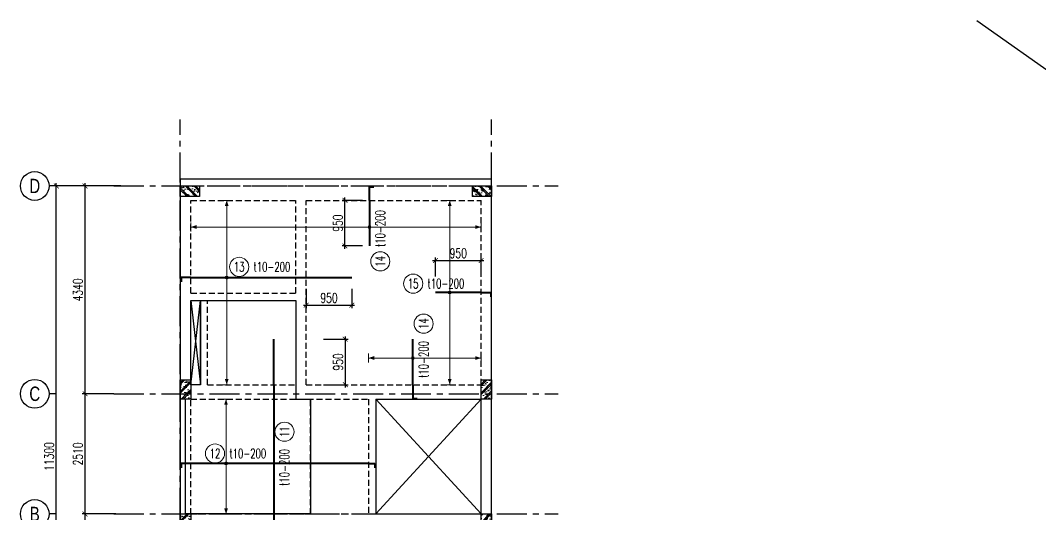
# Model space of a CAD drawing. Header units: millimetres. Extents: x -529861 to -223882, y -171969 to 61504.
# Drawn here: x -456785 to -435479, y -52336 to -42016 of the extents above; entities that cross this region are included whole.
import ezdxf
from ezdxf.enums import TextEntityAlignment as Align

# ---------------------------------------------------------------- set-up
doc = ezdxf.new("R2010")
doc.units = ezdxf.units.MM
doc.header["$LTSCALE"] = 5000
for name, pattern in [('ACAD_ISO07W100', [3, 0, -3]), ('CENTER', [2, 1.25, -0.25, 0.25, -0.25]), ('CONTINU', [0]), ('HIDDEN', [0.375, 0.25, -0.125]), ('HIDDEN2', [0.1875, 0.125, -0.0625])]:
    doc.linetypes.add(name, pattern=pattern)
doc.layers.get('Defpoints').update_dxf_attribs({"color": 143})
for name, color, linetype, lineweight in [('kata_dim', 8, 'Continuous', 15), ('KC-COT-HATCH', 13, 'Continuous', 15), ('KC-COT-NETCAT', 2, 'Continuous', 30), ('S-hatch', 8, 'Continuous', 5), ('S-text', 2, 'Continuous', 20), ('S-Thep', 3, 'Continuous', 40), ('S-Thep duoi', 3, 'HIDDEN2', 40)]:
    doc.layers.add(name, color=color, linetype=linetype, lineweight=lineweight)
for name, color, linetype in [('KC ICC-COTVACH', 3, 'Continuous'), ('KCS_AXIS', 18, 'CENTER'), ('KCS_BORDER', 3, 'Continuous'), ('KCS_CHI', 1, 'Continuous'), ('KCS_DIM', 1, 'Continuous'), ('KCS_HIDDEN', 8, 'HIDDEN'), ('KCS_SSD', 146, 'Continuous'), ('KCS_TEXT', 2, 'Continuous')]:
    doc.layers.add(name, color=color, linetype=linetype)
doc.layers.add('KCS_Plotter', color=11, linetype='Continuous', plot=False)
doc.styles.add('s-text', font='vnsimli.shx', dxfattribs={"width": 0.7})
doc.styles.add('style1', font='arial.ttf', dxfattribs={"width": 0.75})
doc.styles.add('vnsimpli', font='vnsimli.shx', dxfattribs={"width": 0.65})
doc.dimstyles.new('1-100s', dxfattribs={"dimtxt": 200, "dimasz": 100, "dimexe": 60, "dimexo": 0, "dimgap": 50, "dimtad": 1, "dimdec": 0, "dimzin": 0, "dimdsep": 46, "dimtxsty": 's-text', "dimblk1": 'ARCHTICK', "dimblk2": 'ARCHTICK', "dimsah": 1, "dimcen": 80, "dimdle": 60, "dimclrd": 9, "dimclre": 9, "dimclrt": 2, "dimadec": 0, "dimazin": 0, "dimtfac": 0.0001, "dimtdec": 0, "dimtix": 1, "dimtmove": 1, "dimatfit": 3, "dimldrblk": 'ARCHTICK', "dimfxl": 200, "dimtolj": 1, "dimtzin": 0, "dimarcsym": 0})

# ---------------------------------------------------------------- blocks, each defined once
blk = doc.blocks.new('*U935')
at = {"layer": 'KC-COT-HATCH'}
h = blk.add_hatch(dxfattribs=at)
h.set_pattern_fill('CHAU-02', color=256, scale=30, pattern_type=2)
h.set_pattern_definition([(50, (-758.44, -466.9), (215.178, -18.826), [22.5, -247.5]), (355, (-758.44, -466.9), (-41.625, 225.658), [18, -198]), (100.451, (-740.51, -468.47), (173.553, 206.83), [19.122, -210.343]), (46.184, (-758.44, -406.9), (320.17, -49.656), [33.75, -371.25]), (96.636, (-731.76, -411.04), (280.4, 292.24), [28.68, -315.514]), (351.184, (-758.44, -406.9), (280.4, 292.24), [27, -297]), (21, (-728.44, -421.9), (179.072, -120.786), [22.5, -247.5]), (226, (-728.44, -421.9), (201.565, -109.66), [18, -198]), (71.451, (-713.52, -431.97), (252.067, 96.76), [19.122, -210.343]), (67.5, (-758.44, -466.9), (-46.775, 88.3123), [0, -195.6, 0, -201, 0, -198.75]), (4.5, (-758.44, -466.9), (85.005, 114.031), [0, -114.6, 0, -191.1, 0, -75.75]), (327.5, (-825.34, -466.9), (160.147, -6.7665), [0, -75, 0, -234, 0, -310.5]), (317.5, (-855.34, -466.9), (174.956, 30.031), [0, -97.5, 0, -155.4, 0, -220.5]), (315, (-758.44, -466.9), (90.156, 90.156), []), (315, (-758.44, -430.15), (90.156, 90.156), [])])
h.paths.add_polyline_path([(-110, 200), (-110, -200), (110, -200), (110, 200)])
at = {"layer": 'KC-COT-NETCAT'}
blk.add_lwpolyline([(-110, -200), (110, -200), (110, 200), (-110, 200)], close=True, dxfattribs=at)
blk = doc.blocks.new('_ArchTick')
at = {"color": 0, "linetype": 'ByBlock', "const_width": 0.15}
blk.add_lwpolyline([(-0.5, -0.5), (0.5, 0.5)], dxfattribs=at)
blk = doc.blocks.new('*D1159')
at = {"layer": 'Defpoints', "color": 0, "ltscale": 1500, "transparency": 16777216}
for p in [(-30105, -46736), (-23605, -46736), (-23605, -48212)]:
    blk.add_point(p, dxfattribs=at)
at = {"layer": 'KCS_DIM', "color": 9, "lineweight": -2, "ltscale": 1500, "transparency": 16777216}
for p, q in [((-30105, -46736), (-30105, -48272)), ((-23605, -46736), (-23605, -48272)), ((-30165, -48212), (-23545, -48212))]:
    blk.add_line(p, q, dxfattribs=at)
at = {"layer": 'KCS_DIM', "color": 9, "lineweight": -2, "ltscale": 1500, "transparency": 16777216, "xscale": 100, "yscale": 100, "zscale": 100, "rotation": 180}
blk.add_blockref('_ArchTick', (-30105, -48212), dxfattribs=at)
at = {"layer": 'KCS_DIM', "color": 9, "lineweight": -2, "ltscale": 1500, "transparency": 16777216, "xscale": 100, "yscale": 100, "zscale": 100}
blk.add_blockref('_ArchTick', (-23605, -48212), dxfattribs=at)
at = {"layer": 'KCS_DIM', "color": 2, "ltscale": 1500, "transparency": 16777216, "insert": (-26855, -48062), "char_height": 200, "attachment_point": 5, "style": 's-text'}
blk.add_mtext('\\A1;6500', dxfattribs=at)
blk = doc.blocks.new('*D1160')
at = {"layer": 'Defpoints', "color": 0, "ltscale": 1500, "transparency": 16777216}
for p in [(-32095, -41688), (-31449, -41688), (-31412, -46138)]:
    blk.add_point(p, dxfattribs=at)
at = {"layer": 'KCS_DIM', "color": 9, "lineweight": -2, "ltscale": 1500, "transparency": 16777216}
for p, q in [((-31449, -41688), (-32155, -41688)), ((-32095, -46198), (-32095, -41628)), ((-31412, -46138), (-32155, -46138))]:
    blk.add_line(p, q, dxfattribs=at)
at = {"layer": 'KCS_DIM', "color": 9, "lineweight": -2, "ltscale": 1500, "transparency": 16777216, "xscale": 100, "yscale": 100, "zscale": 100}
for p, rotation in [((-32095, -41688), 90), ((-32095, -46138), 270)]:
    blk.add_blockref('_ArchTick', p, dxfattribs=dict(at, rotation=rotation))
at = {"layer": 'KCS_DIM', "color": 2, "ltscale": 1500, "transparency": 16777216, "insert": (-32245, -43913), "char_height": 200, "attachment_point": 5, "rotation": 90, "style": 's-text'}
blk.add_mtext('\\A1;4450', dxfattribs=at)
blk = doc.blocks.new('*D1161')
at = {"layer": 'Defpoints', "color": 0, "ltscale": 1500, "transparency": 16777216}
for p in [(-32095, -39178), (-31495, -39178), (-31449, -41688)]:
    blk.add_point(p, dxfattribs=at)
at = {"layer": 'KCS_DIM', "color": 9, "lineweight": -2, "ltscale": 1500, "transparency": 16777216}
for p, q in [((-31495, -39178), (-32155, -39178)), ((-32095, -41748), (-32095, -39118)), ((-31449, -41688), (-32155, -41688))]:
    blk.add_line(p, q, dxfattribs=at)
at = {"layer": 'KCS_DIM', "color": 9, "lineweight": -2, "ltscale": 1500, "transparency": 16777216, "xscale": 100, "yscale": 100, "zscale": 100}
for p, rotation in [((-32095, -39178), 90), ((-32095, -41688), 270)]:
    blk.add_blockref('_ArchTick', p, dxfattribs=dict(at, rotation=rotation))
at = {"layer": 'KCS_DIM', "color": 2, "ltscale": 1500, "transparency": 16777216, "insert": (-32245, -40433), "char_height": 200, "attachment_point": 5, "rotation": 90, "style": 's-text'}
blk.add_mtext('\\A1;2510', dxfattribs=at)
blk = doc.blocks.new('*D1162')
at = {"layer": 'Defpoints', "color": 0, "ltscale": 1500, "transparency": 16777216}
for p in [(-32095, -34838), (-31346, -34838), (-31495, -39178)]:
    blk.add_point(p, dxfattribs=at)
at = {"layer": 'KCS_DIM', "color": 9, "lineweight": -2, "ltscale": 1500, "transparency": 16777216}
for p, q in [((-31346, -34838), (-32155, -34838)), ((-32095, -39238), (-32095, -34778)), ((-31495, -39178), (-32155, -39178))]:
    blk.add_line(p, q, dxfattribs=at)
at = {"layer": 'KCS_DIM', "color": 9, "lineweight": -2, "ltscale": 1500, "transparency": 16777216, "xscale": 100, "yscale": 100, "zscale": 100}
for p, rotation in [((-32095, -34838), 90), ((-32095, -39178), 270)]:
    blk.add_blockref('_ArchTick', p, dxfattribs=dict(at, rotation=rotation))
at = {"layer": 'KCS_DIM', "color": 2, "ltscale": 1500, "transparency": 16777216, "insert": (-32245, -37008), "char_height": 200, "attachment_point": 5, "rotation": 90, "style": 's-text'}
blk.add_mtext('\\A1;4340', dxfattribs=at)
blk = doc.blocks.new('*D1163')
at = {"layer": 'Defpoints', "color": 0, "ltscale": 1500, "transparency": 16777216}
for p in [(-32695, -34838), (-31495, -34838), (-31495, -46138)]:
    blk.add_point(p, dxfattribs=at)
at = {"layer": 'KCS_DIM', "color": 9, "lineweight": -2, "ltscale": 1500, "transparency": 16777216}
for p, q in [((-31495, -34838), (-32755, -34838)), ((-32695, -46198), (-32695, -34778)), ((-31495, -46138), (-32755, -46138))]:
    blk.add_line(p, q, dxfattribs=at)
at = {"layer": 'KCS_DIM', "color": 9, "lineweight": -2, "ltscale": 1500, "transparency": 16777216, "xscale": 100, "yscale": 100, "zscale": 100}
for p, rotation in [((-32695, -34838), 90), ((-32695, -46138), 270)]:
    blk.add_blockref('_ArchTick', p, dxfattribs=dict(at, rotation=rotation))
at = {"layer": 'KCS_DIM', "color": 2, "ltscale": 1500, "transparency": 16777216, "insert": (-32845, -40488), "char_height": 200, "attachment_point": 5, "rotation": 90, "style": 's-text'}
blk.add_mtext('\\A1;11300', dxfattribs=at)
blk = doc.blocks.new('*U10')
at = {"layer": 'KC-COT-HATCH'}
h = blk.add_hatch(dxfattribs=at)
h.set_pattern_fill('CHAU-02', color=256, scale=30, pattern_type=2)
h.set_pattern_definition([(50, (-758.44, -556.9), (215.178, -18.826), [22.5, -247.5]), (355, (-758.44, -556.9), (-41.625, 225.658), [18, -198]), (100.451, (-740.51, -558.47), (173.553, 206.83), [19.122, -210.343]), (46.184, (-758.44, -496.9), (320.17, -49.656), [33.75, -371.25]), (96.636, (-731.76, -501.04), (280.4, 292.24), [28.68, -315.514]), (351.184, (-758.44, -496.9), (280.4, 292.24), [27, -297]), (21, (-728.44, -511.9), (179.072, -120.786), [22.5, -247.5]), (226, (-728.44, -511.9), (201.565, -109.66), [18, -198]), (71.451, (-713.52, -521.97), (252.067, 96.76), [19.122, -210.343]), (67.5, (-758.44, -556.9), (-46.775, 88.3123), [0, -195.6, 0, -201, 0, -198.75]), (4.5, (-758.44, -556.9), (85.005, 114.031), [0, -114.6, 0, -191.1, 0, -75.75]), (327.5, (-825.34, -556.9), (160.147, -6.7665), [0, -75, 0, -234, 0, -310.5]), (317.5, (-855.34, -556.9), (174.956, 30.031), [0, -97.5, 0, -155.4, 0, -220.5]), (315, (-758.44, -556.9), (90.156, 90.156), []), (315, (-758.44, -520.15), (90.156, 90.156), [])])
h.paths.add_polyline_path([(-110, 110), (-110, -110), (110, -110), (110, 110)])
at = {"layer": 'KC-COT-NETCAT'}
blk.add_lwpolyline([(-110, -110), (110, -110), (110, 110), (-110, 110)], close=True, dxfattribs=at)
blk = doc.blocks.new('*U578')
h = blk.add_hatch(color=6)
edge = h.paths.add_edge_path()
edge.add_arc((7.49, 0), 0.3, 0, 360)
for p, q in [((24.1, 0), (33.6, 0)), ((-2.05, -0.9), (-2.05, -0.9))]:
    blk.add_line(p, q)
at = {"layer": 'kata_dim', "ltscale": 0.05}
for points in [[(6.49, 16.12, 0.2, 0.2, 0), (8.49, 16.12, 0, 0, 0)], [(6.49, -22.38, 0.2, 0.2, 0), (8.49, -22.38, 0, 0, 0)]]:
    blk.add_lwpolyline(points, format="xyseb", dxfattribs=at)
at = {"layer": 'kata_dim'}
blk.add_circle((10.09, 2.24), 2, dxfattribs=at)
at = {"layer": 'kata_dim', "color": 6}
blk.add_circle((7.49, 0), 0.3, dxfattribs=at)
at = {"layer": 'kata_dim', "linetype": 'ACAD_ISO07W100', "ltscale": 0.05}
for points in [[(7.09, 14.92), (7.49, 16.12), (7.89, 14.92)], [(7.09, -21.18), (7.49, -22.38), (7.89, -21.18)]]:
    blk.add_solid(points, dxfattribs=at)
at = {"layer": 'S-hatch', "ltscale": 40}
for q in [(7.49, 16.12), (7.49, -22.38)]:
    blk.add_line((7.49, 0), q, dxfattribs=at)
at = {"layer": 'S-Thep duoi', "linetype": 'CONTINU'}
for p, q in [((0, 0), (-2.05, 0)), ((-2.05, 0), (-2.05, -0.9)), ((0, 0), (24.1, 0)), ((24.1, 0), (24.1, 0))]:
    blk.add_line(p, q, dxfattribs=at)
at = {"layer": 'S-text', "style": 'vnsimpli', "width": 0.65}
blk.add_attdef('KHT', text='', height=2, dxfattribs=at).set_placement((10.09, 2.24), align=Align.MIDDLE_CENTER)
blk.add_attdef('DKT', (13.09, 1.24), '', height=2, dxfattribs=at)
blk = doc.blocks.new('*U1409')
h = blk.add_hatch(color=6)
edge = h.paths.add_edge_path()
edge.add_arc((-5.57, 0), 0.3, 0, 360)
for p, q in [((-9.5, 0), (-9.5, 0)), ((2.85, -0.9), (2.85, -0.9))]:
    blk.add_line(p, q)
at = {"layer": 'kata_dim', "ltscale": 0.05}
for points in [[(-6.57, 37.31, 0.2, 0.2, 0), (-4.57, 37.31, 0, 0, 0)], [(-6.57, -23.29, 0.2, 0.2, 0), (-4.57, -23.29, 0, 0, 0)]]:
    blk.add_lwpolyline(points, format="xyseb", dxfattribs=at)
at = {"layer": 'kata_dim', "color": 6}
blk.add_circle((-5.57, 0), 0.3, dxfattribs=at)
at = {"layer": 'kata_dim'}
blk.add_circle((-12.74, -2.25), 2, dxfattribs=at)
at = {"layer": 'kata_dim', "linetype": 'ACAD_ISO07W100', "ltscale": 0.05}
for points in [[(-5.97, 36.11), (-5.57, 37.31), (-5.17, 36.11)], [(-5.97, -22.09), (-5.57, -23.29), (-5.17, -22.09)]]:
    blk.add_solid(points, dxfattribs=at)
at = {"layer": 'S-hatch', "ltscale": 40}
for q in [(-5.57, 37.31), (-5.57, -23.29)]:
    blk.add_line((-5.57, 0), q, dxfattribs=at)
at = {"layer": 'S-Thep duoi', "linetype": 'CONTINU'}
for p, q in [((0, 0), (-9.5, 0)), ((-9.5, 0), (-9.5, 0)), ((0, 0), (2.85, 0)), ((2.85, 0), (2.85, -0.9))]:
    blk.add_line(p, q, dxfattribs=at)
at = {"layer": 'S-text', "style": 'vnsimpli', "width": 0.65}
blk.add_attdef('KHT', text='', height=2, dxfattribs=at).set_placement((-12.74, -2.25), align=Align.MIDDLE_CENTER)
blk.add_attdef('DKT', (-9.74, -3.25), '', height=2, dxfattribs=at)
blk = doc.blocks.new('*U579')
h = blk.add_hatch(color=6)
edge = h.paths.add_edge_path()
edge.add_arc((-6.54, 0), 0.3, 0, 360)
for p, q in [((-9.5, 0), (-9.5, 0)), ((2.05, -0.9), (2.05, -0.9))]:
    blk.add_line(p, q)
at = {"layer": 'kata_dim', "ltscale": 0.05}
for points in [[(-7.54, 19.25, 0.2, 0.2, 0), (-5.54, 19.25, 0, 0, 0)], [(-7.54, -19.25, 0.2, 0.2, 0), (-5.54, -19.25, 0, 0, 0)]]:
    blk.add_lwpolyline(points, format="xyseb", dxfattribs=at)
at = {"layer": 'kata_dim'}
blk.add_circle((-14.17, 1.86), 2, dxfattribs=at)
at = {"layer": 'kata_dim', "color": 6}
blk.add_circle((-6.54, 0), 0.3, dxfattribs=at)
at = {"layer": 'kata_dim', "linetype": 'ACAD_ISO07W100', "ltscale": 0.05}
for points in [[(-6.94, 18.05), (-6.54, 19.25), (-6.14, 18.05)], [(-6.94, -18.05), (-6.54, -19.25), (-6.14, -18.05)]]:
    blk.add_solid(points, dxfattribs=at)
at = {"layer": 'S-hatch', "ltscale": 40}
for q in [(-6.54, 19.25), (-6.54, -19.25)]:
    blk.add_line((-6.54, 0), q, dxfattribs=at)
at = {"layer": 'S-Thep duoi', "linetype": 'CONTINU'}
for p, q in [((0, 0), (-9.5, 0)), ((-9.5, 0), (-9.5, 0)), ((0, 0), (2.05, 0)), ((2.05, 0), (2.05, -0.9))]:
    blk.add_line(p, q, dxfattribs=at)
at = {"layer": 'S-text', "style": 'vnsimpli', "width": 0.65}
blk.add_attdef('KHT', text='', height=2, dxfattribs=at).set_placement((-14.17, 1.86), align=Align.MIDDLE_CENTER)
blk.add_attdef('DKT', (-11.17, 0.86), '', height=2, dxfattribs=at)
blk = doc.blocks.new('*U580')
h = blk.add_hatch(color=6)
edge = h.paths.add_edge_path()
edge.add_arc((-5.57, 0), 0.3, 0, 360)
for p, q in [((-9.5, 0), (-9.5, 0)), ((2.85, -0.9), (2.85, -0.9))]:
    blk.add_line(p, q)
at = {"layer": 'kata_dim', "ltscale": 0.05}
for points in [[(-6.57, 9.26, 0.2, 0.2, 0), (-4.57, 9.26, 0, 0, 0)], [(-6.57, -14.24, 0.2, 0.2, 0), (-4.57, -14.24, 0, 0, 0)]]:
    blk.add_lwpolyline(points, format="xyseb", dxfattribs=at)
at = {"layer": 'kata_dim', "color": 6}
blk.add_circle((-5.57, 0), 0.3, dxfattribs=at)
at = {"layer": 'kata_dim'}
blk.add_circle((-12.74, -2.25), 2, dxfattribs=at)
at = {"layer": 'kata_dim', "linetype": 'ACAD_ISO07W100', "ltscale": 0.05}
for points in [[(-5.97, 8.06), (-5.57, 9.26), (-5.17, 8.06)], [(-5.97, -13.04), (-5.57, -14.24), (-5.17, -13.04)]]:
    blk.add_solid(points, dxfattribs=at)
at = {"layer": 'S-hatch', "ltscale": 40}
for q in [(-5.57, 9.26), (-5.57, -14.24)]:
    blk.add_line((-5.57, 0), q, dxfattribs=at)
at = {"layer": 'S-Thep duoi', "linetype": 'CONTINU'}
for p, q in [((0, 0), (-9.5, 0)), ((-9.5, 0), (-9.5, 0)), ((0, 0), (2.85, 0)), ((2.85, 0), (2.85, -0.9))]:
    blk.add_line(p, q, dxfattribs=at)
at = {"layer": 'S-text', "style": 'vnsimpli', "width": 0.65}
blk.add_attdef('KHT', text='', height=2, dxfattribs=at).set_placement((-12.74, -2.25), align=Align.MIDDLE_CENTER)
blk.add_attdef('DKT', (-9.74, -3.25), '', height=2, dxfattribs=at)
blk = doc.blocks.new('*U1148')
h = blk.add_hatch(color=6)
edge = h.paths.add_edge_path()
edge.add_arc((35.69, 0), 0.3, 0, 360)
for p, q in [((30, 0), (40, 0)), ((-9.5, 0), (-9.5, 0))]:
    blk.add_line(p, q)
at = {"layer": 'kata_dim', "ltscale": 0.05}
for points in [[(34.69, 16.49, 0.2, 0.2, 0), (36.69, 16.49, 0, 0, 0)], [(34.69, -19.81, 0.2, 0.2, 0), (36.69, -19.81, 0, 0, 0)]]:
    blk.add_lwpolyline(points, format="xyseb", dxfattribs=at)
at = {"layer": 'kata_dim', "color": 6}
blk.add_circle((35.69, 0), 0.3, dxfattribs=at)
at = {"layer": 'kata_dim'}
blk.add_circle((9.82, -2.25), 2, dxfattribs=at)
at = {"layer": 'kata_dim', "linetype": 'ACAD_ISO07W100', "ltscale": 0.05}
for points in [[(35.29, 15.29), (35.69, 16.49), (36.09, 15.29)], [(35.29, -18.61), (35.69, -19.81), (36.09, -18.61)]]:
    blk.add_solid(points, dxfattribs=at)
at = {"layer": 'S-hatch', "ltscale": 40}
for q in [(35.69, 16.49), (35.69, -19.81)]:
    blk.add_line((35.69, 0), q, dxfattribs=at)
at = {"layer": 'S-Thep duoi', "linetype": 'CONTINU'}
for p, q in [((0, 0), (-9.5, 0)), ((-9.5, 0), (-9.5, 0)), ((0, 0), (30, 0)), ((30, 0), (30, 0))]:
    blk.add_line(p, q, dxfattribs=at)
at = {"layer": 'S-text', "style": 'vnsimpli', "width": 0.65}
blk.add_attdef('KHT', text='', height=2, dxfattribs=at).set_placement((9.82, -2.25), align=Align.MIDDLE_CENTER)
blk.add_attdef('DKT', (12.82, -3.25), '', height=2, dxfattribs=at)
blk = doc.blocks.new('*U1146')
h = blk.add_hatch(color=6)
edge = h.paths.add_edge_path()
edge.add_arc((-29.76, 0), 0.3, 0, 360)
for p, q in [((-39.15, -0.9), (-39.15, -0.9)), ((1.35, -0.9), (1.35, -0.9))]:
    blk.add_line(p, q)
at = {"layer": 'kata_dim', "ltscale": 0.05}
for points in [[(-30.76, 13.44, 0.2, 0.2, 0), (-28.76, 13.44, 0, 0, 0)], [(-30.76, -10.56, 0.2, 0.2, 0), (-28.76, -10.56, 0, 0, 0)]]:
    blk.add_lwpolyline(points, format="xyseb", dxfattribs=at)
at = {"layer": 'kata_dim'}
blk.add_circle((-32.05, 2.07), 2, dxfattribs=at)
at = {"layer": 'kata_dim', "color": 6}
blk.add_circle((-29.76, 0), 0.3, dxfattribs=at)
at = {"layer": 'kata_dim', "linetype": 'ACAD_ISO07W100', "ltscale": 0.05}
for points in [[(-30.16, 12.24), (-29.76, 13.44), (-29.36, 12.24)], [(-30.16, -9.36), (-29.76, -10.56), (-29.36, -9.36)]]:
    blk.add_solid(points, dxfattribs=at)
at = {"layer": 'S-hatch', "ltscale": 40}
for q in [(-29.76, 13.44), (-29.76, -10.56)]:
    blk.add_line((-29.76, 0), q, dxfattribs=at)
at = {"layer": 'S-Thep duoi', "linetype": 'CONTINU'}
for p, q in [((0, 0), (-39.15, 0)), ((-39.15, 0), (-39.15, -0.9)), ((0, 0), (1.35, 0)), ((1.35, 0), (1.35, -0.9))]:
    blk.add_line(p, q, dxfattribs=at)
at = {"layer": 'S-text', "style": 'vnsimpli', "width": 0.65}
blk.add_attdef('KHT', text='', height=2, dxfattribs=at).set_placement((-32.05, 2.07), align=Align.MIDDLE_CENTER)
blk.add_attdef('DKT', (-29.05, 1.07), '', height=2, dxfattribs=at)
blk = doc.blocks.new('*D593')
at = {"layer": 'Defpoints', "color": 0, "ltscale": 1500, "transparency": 16777216}
for p in [(-450454, -48674), (-450454, -49624), (-450001, -49624)]:
    blk.add_point(p, dxfattribs=at)
at = {"layer": 'KCS_DIM', "color": 9, "lineweight": -2, "ltscale": 1500, "transparency": 16777216}
for p, q in [((-450454, -48674), (-449941, -48674)), ((-450001, -48614), (-450001, -49684)), ((-450454, -49624), (-449941, -49624))]:
    blk.add_line(p, q, dxfattribs=at)
at = {"layer": 'KCS_DIM', "color": 9, "lineweight": -2, "ltscale": 1500, "transparency": 16777216, "xscale": 100, "yscale": 100, "zscale": 100}
for p, rotation in [((-450001, -48674), 90), ((-450001, -49624), 270)]:
    blk.add_blockref('_ArchTick', p, dxfattribs=dict(at, rotation=rotation))
at = {"layer": 'KCS_DIM', "color": 2, "ltscale": 1500, "transparency": 16777216, "insert": (-450151, -49149), "char_height": 200, "attachment_point": 5, "rotation": 90, "style": 's-text'}
blk.add_mtext('\\A1;950', dxfattribs=at)
blk = doc.blocks.new('*D594')
at = {"layer": 'Defpoints', "color": 0, "ltscale": 1500, "transparency": 16777216}
for p in [(-447165, -47030), (-448115, -47361), (-447165, -47361)]:
    blk.add_point(p, dxfattribs=at)
at = {"layer": 'KCS_DIM', "color": 9, "lineweight": -2, "ltscale": 1500, "transparency": 16777216}
for p, q in [((-448175, -47030), (-447105, -47030)), ((-448115, -47361), (-448115, -46970)), ((-447165, -47361), (-447165, -46970))]:
    blk.add_line(p, q, dxfattribs=at)
at = {"layer": 'KCS_DIM', "color": 9, "lineweight": -2, "ltscale": 1500, "transparency": 16777216, "xscale": 100, "yscale": 100, "zscale": 100, "rotation": 180}
blk.add_blockref('_ArchTick', (-448115, -47030), dxfattribs=at)
at = {"layer": 'KCS_DIM', "color": 9, "lineweight": -2, "ltscale": 1500, "transparency": 16777216, "xscale": 100, "yscale": 100, "zscale": 100}
blk.add_blockref('_ArchTick', (-447165, -47030), dxfattribs=at)
at = {"layer": 'KCS_DIM', "color": 2, "ltscale": 1500, "transparency": 16777216, "insert": (-447640, -46880), "char_height": 200, "attachment_point": 5, "style": 's-text'}
blk.add_mtext('\\A1;950', dxfattribs=at)
blk = doc.blocks.new('*D595')
at = {"layer": 'Defpoints', "color": 0, "ltscale": 1500, "transparency": 16777216}
for p in [(-450006, -45774), (-449643, -45774), (-449643, -46724)]:
    blk.add_point(p, dxfattribs=at)
at = {"layer": 'KCS_DIM', "color": 9, "lineweight": -2, "ltscale": 1500, "transparency": 16777216}
for p, q in [((-449643, -45774), (-450066, -45774)), ((-450006, -46784), (-450006, -45714)), ((-449643, -46724), (-450066, -46724))]:
    blk.add_line(p, q, dxfattribs=at)
at = {"layer": 'KCS_DIM', "color": 9, "lineweight": -2, "ltscale": 1500, "transparency": 16777216, "xscale": 100, "yscale": 100, "zscale": 100}
for p, rotation in [((-450006, -45774), 90), ((-450006, -46724), 270)]:
    blk.add_blockref('_ArchTick', p, dxfattribs=dict(at, rotation=rotation))
at = {"layer": 'KCS_DIM', "color": 2, "ltscale": 1500, "transparency": 16777216, "insert": (-450156, -46249), "char_height": 200, "attachment_point": 5, "rotation": 90, "style": 's-text'}
blk.add_mtext('\\A1;950', dxfattribs=at)
blk = doc.blocks.new('*D596')
at = {"layer": 'Defpoints', "color": 0, "ltscale": 1500, "transparency": 16777216}
for p in [(-450815, -47624), (-449865, -47624), (-449865, -47963)]:
    blk.add_point(p, dxfattribs=at)
at = {"layer": 'KCS_DIM', "color": 9, "lineweight": -2, "ltscale": 1500, "transparency": 16777216}
for p, q in [((-450815, -47624), (-450815, -48023)), ((-449865, -47624), (-449865, -48023)), ((-450875, -47963), (-449805, -47963))]:
    blk.add_line(p, q, dxfattribs=at)
at = {"layer": 'KCS_DIM', "color": 9, "lineweight": -2, "ltscale": 1500, "transparency": 16777216, "xscale": 100, "yscale": 100, "zscale": 100, "rotation": 180}
blk.add_blockref('_ArchTick', (-450815, -47963), dxfattribs=at)
at = {"layer": 'KCS_DIM', "color": 9, "lineweight": -2, "ltscale": 1500, "transparency": 16777216, "xscale": 100, "yscale": 100, "zscale": 100}
blk.add_blockref('_ArchTick', (-449865, -47963), dxfattribs=at)
at = {"layer": 'KCS_DIM', "color": 2, "ltscale": 1500, "transparency": 16777216, "insert": (-450340, -47813), "char_height": 200, "attachment_point": 5, "style": 's-text'}
blk.add_mtext('\\A1;950', dxfattribs=at)
blk = doc.blocks.new('2-LUOI TRUC')
at = {"layer": 'KCS_AXIS', "ltscale": 0.1}
for p, q in [((-30105.3, -46766.5), (-30105.3, -33447.5)), ((-23605.3, -46766.5), (-23605.3, -33447.5)), ((-31495.3, -34837.5), (-22215.3, -34837.5)), ((-31495.3, -39177.5), (-22215.3, -39177.5)), ((-31495.3, -41687.5), (-22215.3, -41687.5)), ((-31495.3, -46137.5), (-22215.3, -46137.5))]:
    blk.add_line(p, q, dxfattribs=at)
at = {"layer": 'KCS_CHI', "ltscale": 1500}
for p, q in [((-32695.3, -34837.5), (-32845.3, -34837.5)), ((-32695.3, -39177.5), (-32845.3, -39177.5)), ((-32695.3, -41687.5), (-32845.3, -41687.5)), ((-32695.3, -46137.5), (-32845.3, -46137.5)), ((-30105.3, -48211.7), (-30105.3, -48361.7)), ((-23605.3, -48211.7), (-23605.3, -48361.7))]:
    blk.add_line(p, q, dxfattribs=at)
for centre in [(-33145.3, -34837.5), (-33145.3, -39177.5), (-33145.3, -41687.5), (-33145.3, -46137.5), (-30105.3, -48661.7), (-23605.3, -48661.7)]:
    blk.add_circle(centre, 300, dxfattribs=at)
at = {"layer": 'KCS_TEXT', "color": 4, "ltscale": 1500, "style": 'style1', "width": 0.75}
for s, p in [('D', (-33145.3, -34837.5)), ('C', (-33145.3, -39177.5)), ('B', (-33145.3, -41687.5)), ('A', (-33145.3, -46137.5)), ('1', (-30105.3, -48661.7)), ('2', (-23605.3, -48661.7))]:
    blk.add_text(s, height=300, dxfattribs=at).set_placement(p, align=Align.MIDDLE_CENTER)
at = {"layer": 'KCS_DIM', "ltscale": 1500}
for base, p1, p2, picture, middle in [((-32695.3, -34837.5), (-31495.3, -46137.5), (-31495.3, -34837.5), '*D1163', (-32845.3, -40487.5)), ((-32095.3, -34837.5), (-31495.3, -39177.5), (-31345.8, -34837.5), '*D1162', (-32245.3, -37007.5)), ((-32095.3, -39177.5), (-31449, -41687.5), (-31495.3, -39177.5), '*D1161', (-32245.3, -40432.5)), ((-32095.3, -41687.5), (-31412.2, -46137.5), (-31449, -41687.5), '*D1160', (-32245.3, -43912.5))]:
    dim = blk.add_linear_dim(base=base, p1=p1, p2=p2, angle=90, dimstyle='1-100s', dxfattribs=at)
    dim.commit()
    dim.dimension.update_dxf_attribs({"geometry": picture, "text_midpoint": middle})
dim = blk.add_linear_dim(base=(-23605.3, -48211.7), p1=(-30105.3, -46735.7), p2=(-23605.3, -46735.7), dimstyle='1-100s', dxfattribs=at)
dim.commit()
dim.dimension.update_dxf_attribs({"geometry": '*D1159', "text_midpoint": (-26855.3, -48061.7)})
blk = doc.blocks.new('2-MBC T2')
at = {"layer": 'KC ICC-COTVACH'}
for name, p, xscale, rotation in [('*U935', (90, 11080), -1.000000000000001, 90), ('*U935', (6190, 11080), -1.000000000000001, 90), ('*U935', (0, 6940), -1, 180), ('*U935', (6280, 6940), -1, 180), ('*U935', (0, 4140), -1, 180), ('*U935', (6280, 4140), -1, 180), ('*U935', (0, 690), -1, 180), ('*U10', (2100, 0), -1, 180), ('*U935', (6190, 0), -1.000000000000001, 90)]:
    blk.add_blockref(name, p, dxfattribs=dict(at, xscale=xscale, rotation=rotation))
at = {"layer": 'KCS_AXIS'}
blk.add_blockref('2-LUOI TRUC', (29995, 46028), dxfattribs=at)
blk = doc.blocks.new('2-MBKC T2')
at = {"layer": 'KCS_BORDER', "ltscale": 1500}
for p, q in [((-110, 260), (6390, 260)), ((6390, -11340), (6390, 260)), ((110, -2280), (2300, -2280)), ((3970, -4340), (3970, -6740)), ((3970, -4340), (6170, -4340)), ((6170, -6740), (6170, -4340)), ((3970, -6740), (6170, -6740))]:
    blk.add_line(p, q, dxfattribs=at)
at = {"layer": 'KCS_BORDER', "linetype": 'ByBlock', "ltscale": 1500}
for p, q in [((110, -2280), (2300, -2280)), ((310, -4040), (310, -2280))]:
    blk.add_line(p, q, dxfattribs=at)
at = {"layer": 'KCS_BORDER', "ltscale": 1500}
for points in [[(-110, 260), (-110, -11340), (2840, -11340), (2840, -12240), (5540, -12240), (5540, -11340), (6390, -11340)], [(2300, -2280), (2300, -4340), (2610, -4340), (2610, -6740), (0, -6740), (0, -4340)], [(190, -10590), (190, -11190), (1990, -11190), (1990, -10590), (-110, -10590)]]:
    blk.add_lwpolyline(points, dxfattribs=at)
for points in [[(310, -4040), (110, -4040), (110, -2280), (310, -2280)], [(5265, -11190), (3115, -11190), (3115, -11965), (5265, -11965)]]:
    blk.add_lwpolyline(points, close=True, dxfattribs=at)
at = {"layer": 'KCS_HIDDEN', "ltscale": 0.1}
for p, q in [((-110, 110), (6390, 110)), ((110, -2130), (110, -190)), ((110, -190), (2300, -190)), ((2300, -2130), (2300, -190)), ((2520, -190), (6170, -190)), ((2520, -4040), (2520, -190)), ((6170, -4040), (6170, -190)), ((110, -2130), (2300, -2130)), ((460, -4040), (460, -2280)), ((460, -4040), (2300, -4040)), ((2520, -4040), (6170, -4040)), ((110, -4340), (3820, -4340)), ((110, -6740), (110, -4340)), ((2610, -6740), (2610, -4340)), ((3820, -4340), (3820, -6740)), ((110, -6740), (2680, -6740)), ((2900, -6740), (3820, -6740)), ((190, -7040), (6170, -7040)), ((190, -10890), (190, -7040)), ((6170, -10890), (6170, -7040)), ((190, -10890), (6170, -10890)), ((-110, -11190), (2990, -11190)), ((5390, -11190), (6390, -11190))]:
    blk.add_line(p, q, dxfattribs=at)
blk.add_lwpolyline([(2990, -11190), (2990, -12090), (5390, -12090), (5390, -11190)], dxfattribs=at)
at = {"layer": 'KCS_SSD', "ltscale": 1500}
for p, q in [((110, -2280), (310, -4040)), ((110, -4040), (310, -2280)), ((3970, -6740), (6170, -4340)), ((3970, -4340), (6170, -6740))]:
    blk.add_line(p, q, dxfattribs=at)
at = {"layer": 'KCS_AXIS', "ltscale": 1500}
blk.add_blockref('2-MBC T2', (0, -11080), dxfattribs=at)

msp = doc.modelspace()

# ---------------------------------------------------------------- linework, layer by layer
at = {"layer": 'KCS_Plotter', "linetype": 'ByBlock', "ltscale": 1500}
msp.add_line((-436810.4, -42015.68), (-404278.78, -65020.19), dxfattribs=at)

# ---------------------------------------------------------------- block references
at = {"layer": 'KCS_AXIS'}
msp.add_blockref('2-MBKC T2', (-453334.64, -45583.93), dxfattribs=at)
at = {"layer": 'S-Thep', "xscale": 100, "yscale": 100, "zscale": 100, "rotation": 90}
msp.add_blockref('*U1409', (-449493.93, -45773.93), dxfattribs=at).add_auto_attribs({'KHT': '14', 'DKT': 't10-200'})
at = {"layer": 'S-Thep', "xscale": 100, "yscale": 100, "zscale": 100}
for name, p, values in [('*U578', (-453224.64, -47386.39), {'KHT': '13', 'DKT': 't10-200'}), ('*U579', (-447164.64, -47698.93), {'KHT': '15', 'DKT': 't10-200'}), ('*U1146', (-449514.64, -51267.6), {'KHT': '12', 'DKT': 't10-200'})]:
    msp.add_blockref(name, p, dxfattribs=at).add_auto_attribs(values)
at = {"layer": 'S-Thep'}
ref = msp.add_blockref('*U580', (-448588.91, -49623.93), dxfattribs=dict(at, xscale=-100, yscale=100, zscale=100, rotation=90))
ref.add_attrib('KHT', '14', dxfattribs={"layer": 'S-text', "height": 200, "rotation": 90, "style": 'vnsimpli', "width": 0.65}).set_placement((-448363.66, -48350.37), align=Align.MIDDLE_CENTER)
ref.add_attrib('DKT', 't10-200', (-448264.12, -49479.9), dxfattribs={"layer": 'S-text', "height": 200, "rotation": 90, "style": 'vnsimpli', "width": 0.65})
ref = msp.add_blockref('*U1148', (-451495.28, -49623.93), dxfattribs=dict(at, xscale=-100, yscale=100, zscale=100, rotation=90))
ref.add_attrib('KHT', '11', dxfattribs={"layer": 'S-text', "height": 200, "rotation": 90, "style": 'vnsimpli', "width": 0.65}).set_placement((-451270.03, -50605.99), align=Align.MIDDLE_CENTER)
ref.add_attrib('DKT', 't10-200', (-451170.49, -51735.51), dxfattribs={"layer": 'S-text', "height": 200, "rotation": 90, "style": 'vnsimpli', "width": 0.65})

# ---------------------------------------------------------------- dimensions: what is measured, and where the dimension line sits
at = {"layer": 'KCS_DIM', "ltscale": 1500}
for base, p1, p2, picture, middle in [((-450006, -45773.93), (-449642.57, -46723.93), (-449642.57, -45773.93), '*D595', (-450156, -46248.93)), ((-450001.04, -49623.93), (-450453.64, -48673.93), (-450453.64, -49623.93), '*D593', (-450151.04, -49148.93))]:
    dim = msp.add_linear_dim(base=base, p1=p1, p2=p2, angle=90, dimstyle='1-100s', dxfattribs=at)
    dim.commit()
    dim.dimension.update_dxf_attribs({"geometry": picture, "text_midpoint": middle})
for base, p1, p2, picture, middle in [((-447164.64, -47030.43), (-448114.64, -47360.58), (-447164.64, -47360.58), '*D594', (-447639.64, -46880.43)), ((-449864.64, -47962.75), (-450814.64, -47624.41), (-449864.64, -47624.41), '*D596', (-450339.64, -47812.75))]:
    dim = msp.add_linear_dim(base=base, p1=p1, p2=p2, dimstyle='1-100s', dxfattribs=at)
    dim.commit()
    dim.dimension.update_dxf_attribs({"geometry": picture, "text_midpoint": middle})

doc.saveas('drawing.dxf')
